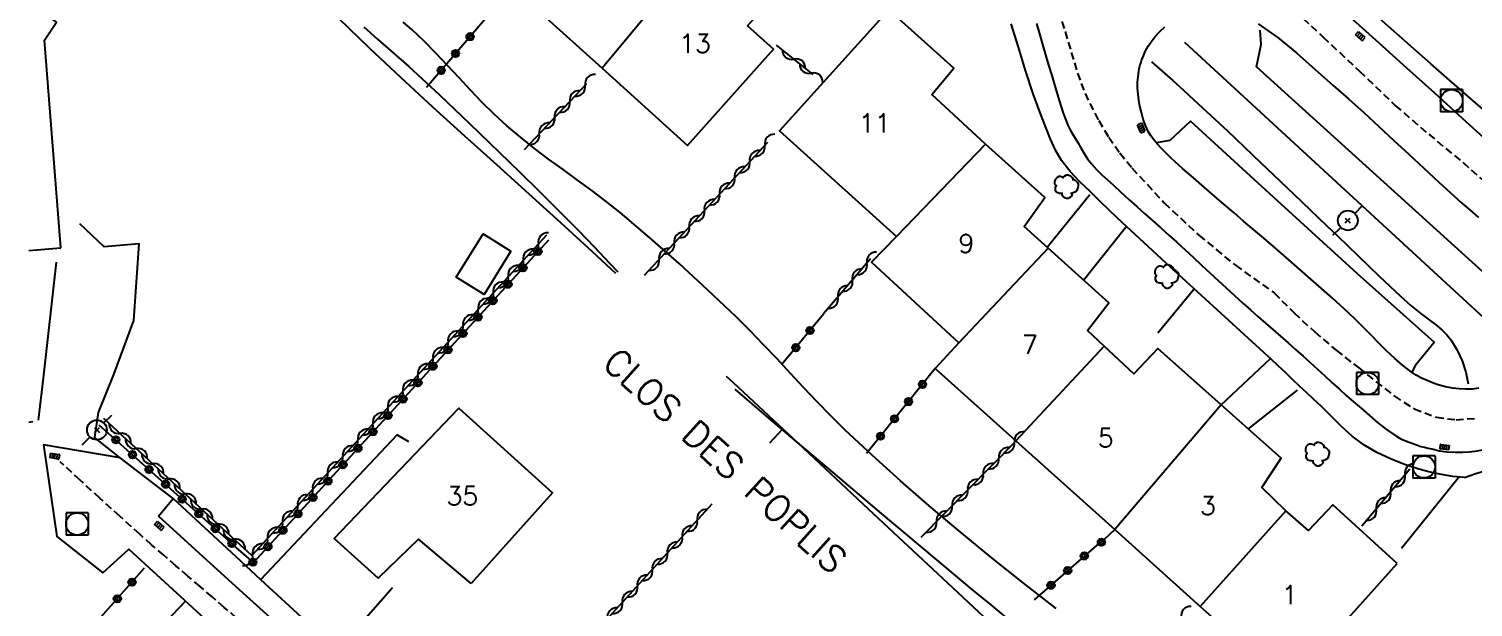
# Model space of a CAD drawing. Header units: millimetres. Extents: x 159000 to 160002, y 156999 to 158000.
# Drawn here: x 159000 to 159097.5, y 157261.9 to 157300.9 of the extents above; entities that cross this region are included whole.
import ezdxf
from ezdxf.enums import TextEntityAlignment as Align

# ---------------------------------------------------------------- set-up
doc = ezdxf.new("R2010")
doc.units = ezdxf.units.MM
doc.linetypes.add('DASHED', pattern=[0.75, 0.5, -0.25])
doc.layers.get('0').update_dxf_attribs({"linetype": 'CONTINUOUS'})
for name, color, linetype in [('W0001', 6, 'DASHED'), ('W0006', 2, 'CONTINUOUS'), ('W0008', 7, 'CONTINUOUS'), ('W0014', 7, 'CONTINUOUS'), ('W0017', 7, 'CONTINUOUS'), ('W0101', 7, 'CONTINUOUS'), ('W0104', 1, 'CONTINUOUS'), ('W0211', 2, 'CONTINUOUS'), ('W0214', 2, 'CONTINUOUS'), ('W0300', 7, 'CONTINUOUS'), ('W0310', 3, 'CONTINUOUS'), ('W0323', 7, 'CONTINUOUS'), ('W0401', 7, 'CONTINUOUS'), ('W0420', 7, 'CONTINUOUS'), ('W0473', 7, 'CONTINUOUS'), ('W0989', 7, 'CONTINUOUS'), ('W0991', 7, 'CONTINUOUS'), ('W1102', 7, 'CONTINUOUS')]:
    doc.layers.add(name, color=color, linetype=linetype)
doc.styles.get("Standard").update_dxf_attribs({"font": 'romans.shx', "width": 0.85})

# ---------------------------------------------------------------- blocks, each defined once
blk = doc.blocks.new('T420')
for p, q in [((0.75, 0.75), (-0.75, 0.75)), ((-0.75, 0.75), (-0.75, -0.75)), ((0.75, 0.75), (0.75, -0.75)), ((0.75, -0.75), (-0.75, -0.75))]:
    blk.add_line(p, q)
blk.add_ellipse((0, 0), major_axis=(-0.53, 0.53), ratio=1, start_param=3.926991, end_param=10.210176)
blk = doc.blocks.new('T401')
for p, q in [((-0.3, 0.3), (0, 0.3)), ((-0.3, -0.25), (-0.3, 0.3)), ((-0.3, 0.15), (0, 0.15)), ((-0.3, 0), (0, 0)), ((0, 0.3), (0, -0.25)), ((-0.3, -0.15), (0, -0.15)), ((-0.3, -0.25), (-0.3, -0.3)), ((-0.3, -0.3), (0, -0.3)), ((0, -0.3), (0, -0.25))]:
    blk.add_line(p, q)
blk = doc.blocks.new('T300')
for p, q in [((-0.8, 0.514), (-0.857, 0.343)), ((-0.857, 0.343), (-0.857, 0.171)), ((-0.857, 0.171), (-0.743, 0.057)), ((-0.686, 0.629), (-0.8, 0.514)), ((-0.8, -0.057), (-0.743, 0.057)), ((-0.743, 0.057), (-0.686, 0.114)), ((-0.571, 0.686), (-0.686, 0.629)), ((-0.457, 0.686), (-0.571, 0.686)), ((-0.286, 0.629), (-0.457, 0.686)), ((-0.286, 0.629), (-0.171, 0.743)), ((-0.229, 0.571), (-0.286, 0.629)), ((-0.171, 0.743), (-0.057, 0.8)), ((-0.057, 0.8), (0.057, 0.8)), ((0.057, 0.8), (0.229, 0.743)), ((0.229, 0.743), (0.343, 0.629)), ((0.343, 0.629), (0.4, 0.514)), ((0.457, 0.457), (0.343, 0.457)), ((0.4, 0.514), (0.4, 0.457)), ((0.571, 0.4), (0.457, 0.457)), ((0.571, 0.4), (0.686, 0.286)), ((0.686, 0.286), (0.743, 0.171)), ((0.743, 0.057), (0.686, -0.171)), ((0.743, 0.171), (0.743, 0.057)), ((-0.8, -0.171), (-0.8, -0.057)), ((-0.8, -0.229), (-0.8, -0.171)), ((-0.743, -0.343), (-0.8, -0.229)), ((-0.686, -0.4), (-0.743, -0.343)), ((-0.514, -0.457), (-0.686, -0.4)), ((-0.4, -0.457), (-0.514, -0.457)), ((-0.4, -0.457), (-0.343, -0.457)), ((-0.343, -0.457), (-0.343, -0.4)), ((-0.343, -0.514), (-0.343, -0.457)), ((-0.286, -0.629), (-0.343, -0.514)), ((-0.171, -0.743), (-0.286, -0.629)), ((-0.057, -0.8), (-0.171, -0.743)), ((0.057, -0.8), (-0.057, -0.8)), ((0.171, -0.743), (0.057, -0.8)), ((0.229, -0.686), (0.171, -0.743)), ((0.286, -0.457), (0.229, -0.457)), ((0.286, -0.629), (0.229, -0.686)), ((0.457, -0.4), (0.286, -0.457)), ((0.343, -0.514), (0.286, -0.629)), ((0.343, -0.514), (0.343, -0.457)), ((0.571, -0.343), (0.457, -0.4)), ((0.629, -0.286), (0.571, -0.343)), ((0.686, -0.171), (0.629, -0.286))]:
    blk.add_line(p, q)
blk = doc.blocks.new('T473')
for p, q in [((0.500001, 0.500001), (1.000002, 1.000002)), ((-0.166667, 0.166667), (0.166667, -0.166667)), ((-0.166667, -0.166667), (0.166667, 0.166667)), ((-1.000002, -1.000002), (-0.500001, -0.500001))]:
    blk.add_line(p, q)
blk.add_ellipse((0, 0), major_axis=(0.471405, 0.471405), ratio=1, start_param=5.497787144, end_param=11.780972451)
blk = doc.blocks.new('t310o')
at = {"color": 0, "linetype": 'Continuous'}
for centre, start, end in [((-0.5, 0.375), 216.8699, 323.1304), ((0.5, -0.375), 36.8699, 143.1303)]:
    blk.add_arc(centre, 0.625, start, end, dxfattribs=at)
blk = doc.blocks.new('t323o')
at = {"color": 0, "linetype": 'Continuous'}
for radius in [0.25, 0.15]:
    blk.add_circle((0, 0), radius, dxfattribs=at)

msp = doc.modelspace()

# ---------------------------------------------------------------- linework, layer by layer
at = {"layer": 'W0001'}
for points in [[(159063.215, 157326.252), (159068.561, 157318.131), (159069.314, 157317.169), (159070.096, 157316.232), (159070.907, 157315.319), (159071.749, 157314.434), (159073.025, 157313.177), (159074.336, 157311.956), (159075.674, 157310.766), (159077.029, 157309.596), (159078.39, 157308.436), (159079.75, 157307.274), (159081.1, 157306.1), (159082.431, 157304.905), (159084.899, 157302.636), (159087.354, 157300.352), (159089.796, 157298.054), (159092.223, 157295.741), (159094.476, 157293.792), (159096.792, 157291.884), (159099.043, 157289.88)], [(159069.707, 157301.409), (159069.935, 157300.716), (159070.148, 157300.017), (159070.355, 157299.317), (159070.564, 157298.618), (159070.784, 157297.919), (159071.024, 157297.227), (159071.293, 157296.544), (159071.596, 157295.875), (159072.203, 157294.72), (159072.879, 157293.604), (159073.627, 157292.534), (159074.447, 157291.518), (159076.626, 157289.172), (159078.959, 157286.979), (159081.435, 157284.949), (159084.043, 157283.091), (159085.388, 157281.745), (159086.785, 157280.454), (159088.232, 157279.219), (159089.728, 157278.043), (159090.929, 157277.094), (159092.16, 157276.122), (159093.505, 157275.267), (159094.993, 157274.693), (159096.321, 157274.525), (159097.66, 157274.629)], [(159014, 157261.162), (159013.187, 157261.871), (159012.37, 157262.576), (159011.551, 157263.278), (159010.732, 157263.979), (159009.913, 157264.681), (159009.097, 157265.386), (159008.284, 157266.096), (159007.477, 157266.812), (159006.131, 157268.021), (159004.789, 157269.236), (159003.453, 157270.456), (159002.122, 157271.682)]]:
    msp.add_lwpolyline(points, dxfattribs=at)
at = {"layer": 'W0006'}
for points in [[(159101.812, 157283.968), (159098.993, 157285.015), (159098.138, 157284.516), (159082.859, 157298.352), (159083.177, 157299.847), (159083.102, 157300.821)], [(159093.352, 157277.724), (159093.63, 157278.268), (159094.84, 157279.773), (159089.667, 157284.385), (159082.456, 157290.961), (159078.401, 157294.686), (159077.003, 157293.367), (159076.073, 157293.218)]]:
    msp.add_lwpolyline(points, dxfattribs=at)
at = {"layer": 'W0008'}
for points in [[(159097.868, 157276.649), (159097.423, 157276.599), (159096.976, 157276.587), (159096.53, 157276.606), (159096.072, 157276.659), (159095.62, 157276.749), (159095.176, 157276.869), (159094.74, 157277.016), (159094.362, 157277.169), (159093.994, 157277.345), (159093.639, 157277.546), (159093.298, 157277.77), (159092.717, 157278.211), (159092.163, 157278.684), (159091.631, 157279.181), (159091.115, 157279.695), (159090.61, 157280.213), (159090.104, 157280.732), (159089.591, 157281.243), (159089.064, 157281.74), (159087.974, 157282.725), (159086.877, 157283.702), (159085.775, 157284.673), (159084.669, 157285.64), (159084.008, 157286.213), (159083.343, 157286.782), (159082.677, 157287.349), (159082.01, 157287.915), (159081.343, 157288.481), (159080.677, 157289.049), (159080.015, 157289.621), (159079.356, 157290.197), (159078.606, 157290.846), (159077.851, 157291.492), (159077.112, 157292.158), (159076.411, 157292.865), (159076.174, 157293.125), (159075.944, 157293.393), (159075.731, 157293.677), (159075.547, 157293.981), (159075.355, 157294.393), (159075.204, 157294.82), (159075.083, 157295.256), (159074.983, 157295.696), (159074.91, 157296.092), (159074.857, 157296.492), (159074.83, 157296.895), (159074.831, 157297.299), (159074.842, 157297.485), (159074.858, 157297.67), (159074.881, 157297.855), (159074.91, 157298.039), (159074.945, 157298.222), (159074.988, 157298.403), (159075.037, 157298.583), (159075.093, 157298.761), (159075.22, 157299.094), (159075.372, 157299.416), (159075.547, 157299.726), (159075.745, 157300.022), (159076.023, 157300.385), (159076.325, 157300.731), (159076.657, 157301.049)], [(159082.968, 157301.241), (159084.315, 157300.3), (159085.583, 157299.256), (159086.808, 157298.166), (159088.03, 157297.084), (159089.068, 157296.173), (159090.095, 157295.251), (159091.115, 157294.319), (159092.128, 157293.381), (159093.139, 157292.441), (159094.149, 157291.5), (159095.162, 157290.561), (159096.179, 157289.628), (159096.724, 157289.14), (159097.276, 157288.66), (159097.832, 157288.184)], [(159008.753, 157268.027), (159009.728, 157269.226), (159006.167, 157271.965), (159000.996, 157272.844), (159001.876, 157266.655), (159004.996, 157264.188), (159006.747, 157265.786), (159014, 157259.153)]]:
    msp.add_lwpolyline(points, dxfattribs=at)
at = {"layer": 'W0014'}
for points in [[(159103.275, 157291.072), (159100.374, 157293.552), (159097.485, 157296.046), (159094.61, 157298.555), (159091.747, 157301.079), (159088.927, 157303.597), (159086.123, 157306.132), (159083.328, 157308.677), (159080.534, 157311.223), (159080.002, 157311.709), (159079.47, 157312.195), (159078.94, 157312.683), (159078.41, 157313.171)], [(159091.11, 157299.962), (159088.081, 157302.679)], [(159096.895, 157270.628), (159096.115, 157270.703), (159095.341, 157270.824), (159094.574, 157270.988), (159093.819, 157271.197), (159092.852, 157271.517), (159091.9, 157271.886), (159090.974, 157272.321), (159090.089, 157272.836), (159089.306, 157273.418), (159088.588, 157274.08), (159087.902, 157274.77), (159087.208, 157275.44), (159086.723, 157275.89), (159086.241, 157276.342), (159085.76, 157276.796), (159085.28, 157277.251), (159084.801, 157277.706), (159084.32, 157278.16), (159083.839, 157278.613), (159083.355, 157279.064), (159082.571, 157279.787), (159081.784, 157280.508), (159080.995, 157281.226), (159080.205, 157281.942), (159079.415, 157282.659), (159078.626, 157283.377), (159077.839, 157284.096), (159077.054, 157284.819), (159075.857, 157285.92), (159074.658, 157287.02), (159073.469, 157288.131), (159072.303, 157289.266), (159071.625, 157289.923), (159070.939, 157290.58), (159070.282, 157291.273), (159069.701, 157292.029), (159069.289, 157292.725), (159068.947, 157293.458), (159068.648, 157294.206), (159068.359, 157294.953), (159067.788, 157296.509), (159067.274, 157298.085), (159066.788, 157299.669), (159066.306, 157301.253)], [(159068.002, 157301.266), (159068.21, 157300.562), (159068.414, 157299.858), (159068.618, 157299.154), (159068.827, 157298.451), (159069.043, 157297.751), (159069.295, 157296.911), (159069.536, 157296.064), (159069.802, 157295.223), (159070.124, 157294.403), (159070.272, 157294.102), (159070.439, 157293.812), (159070.615, 157293.527), (159070.79, 157293.243), (159071.007, 157292.873), (159071.224, 157292.5), (159071.453, 157292.133), (159071.71, 157291.786), (159072.05, 157291.406), (159072.419, 157291.052), (159072.798, 157290.712), (159073.174, 157290.371), (159073.706, 157289.88), (159074.241, 157289.393), (159074.78, 157288.91), (159075.321, 157288.429), (159075.862, 157287.948), (159076.403, 157287.468), (159076.942, 157286.985), (159077.479, 157286.5), (159078.038, 157285.99), (159078.594, 157285.477), (159079.15, 157284.963), (159079.704, 157284.449), (159080.26, 157283.935), (159080.816, 157283.422), (159081.374, 157282.911), (159081.935, 157282.403), (159082.439, 157281.952), (159082.946, 157281.503), (159083.454, 157281.056), (159083.963, 157280.61), (159084.473, 157280.165), (159084.982, 157279.719), (159085.49, 157279.272), (159085.996, 157278.823), (159086.485, 157278.383), (159086.971, 157277.939), (159087.456, 157277.494), (159087.94, 157277.048), (159088.426, 157276.604), (159088.915, 157276.163), (159089.408, 157275.727), (159089.908, 157275.299), (159090.474, 157274.813), (159091.042, 157274.326), (159091.631, 157273.861), (159092.256, 157273.444), (159092.607, 157273.252), (159092.971, 157273.086), (159093.342, 157272.94), (159093.718, 157272.807), (159093.955, 157272.733), (159094.196, 157272.668), (159094.439, 157272.614), (159094.684, 157272.571)], [(159098.656, 157293.154), (159096.768, 157294.854), (159094.881, 157296.555), (159092.995, 157298.258), (159091.11, 157299.962)], [(159094.684, 157272.571), (159095.199, 157272.438), (159095.726, 157272.373), (159096.253, 157272.352), (159096.776, 157272.35), (159097.185, 157272.367), (159097.591, 157272.411), (159097.993, 157272.477), (159098.393, 157272.559), (159098.788, 157272.647), (159099.183, 157272.736), (159099.579, 157272.819), (159099.978, 157272.89), (159100.536, 157272.985), (159101.094, 157273.085), (159101.656, 157273.17), (159102.221, 157273.223), (159102.821, 157273.246), (159103.421, 157273.244), (159104.022, 157273.211), (159104.619, 157273.139), (159105.376, 157273.006), (159106.128, 157272.836), (159106.601, 157272.665)], [(159096.895, 157270.628), (159097.647, 157270.9), (159098.412, 157271.137), (159099.186, 157271.339), (159099.968, 157271.506), (159100.738, 157271.639), (159101.513, 157271.741), (159102.294, 157271.801), (159103.078, 157271.807), (159103.619, 157271.773), (159104.156, 157271.704), (159104.688, 157271.601), (159105.323, 157271.506), (159106.091, 157271.321)], [(159014, 157265.275), (159009.728, 157269.226)], [(159014, 157263.257), (159008.753, 157268.027)], [(159049.859, 157232.485), (159047.498, 157234.573), (159045.143, 157236.668), (159042.794, 157238.77), (159040.452, 157240.879), (159037.669, 157243.402), (159034.895, 157245.934), (159032.127, 157248.472), (159029.364, 157251.016), (159028.271, 157252.026), (159027.179, 157253.038), (159026.089, 157254.051), (159024.999, 157255.066), (159023.91, 157256.08), (159022.821, 157257.095), (159021.732, 157258.109), (159020.641, 157259.122), (159018.981, 157260.661), (159017.321, 157262.199), (159015.661, 157263.738), (159014, 157265.275)], [(159040.358, 157239.276), (159038.166, 157241.27), (159035.975, 157243.264), (159033.783, 157245.258), (159031.592, 157247.252), (159030.309, 157248.42), (159029.026, 157249.588), (159027.742, 157250.755), (159026.459, 157251.923), (159025.176, 157253.091), (159023.893, 157254.259), (159022.609, 157255.426), (159021.326, 157256.594), (159019.495, 157258.26), (159017.663, 157259.926), (159015.832, 157261.591), (159014, 157263.257)]]:
    msp.add_lwpolyline(points, dxfattribs=at)
at = {"layer": 'W0017'}
for points in [[(159068.724, 157286.166), (159071.595, 157289.72)], [(159004.443, 157273.349), (159004.69, 157275.011), (159005.732, 157277.571), (159007.083, 157281.221), (159007.433, 157286.409), (159005.085, 157286.199), (159003.44, 157287.738)], [(159071.179, 157283.953), (159074.077, 157287.595)], [(159000.649, 157274.491), (159000.977, 157277.342), (159001.866, 157285.166)], [(159078.623, 157283.315), (159076.184, 157280.36)], [(159080.466, 157275.536), (159083.793, 157278.658)], [(159085.599, 157276.515), (159082.291, 157273.91)], [(159006.167, 157271.965), (159004.414, 157273.347)], [(159015.652, 157263.741), (159024.858, 157273.514), (159025.614, 157273.053)], [(159096.551, 157270.692), (159092.632, 157265.851)], [(159020.812, 157258.964), (159024.548, 157263.203)], [(159005.725, 157257.203), (159010.581, 157262.279)]]:
    msp.add_lwpolyline(points, dxfattribs=at)
at = {"layer": 'W0101'}
for points in [[(159032.702, 157303.661), (159038.697, 157298.245)], [(159002.167, 157286.118), (159001.059, 157300.132), (159001.869, 157301.347), (159000, 157302.724)], [(159038.697, 157298.245), (159044.457, 157293.041), (159050.259, 157299.53), (159048.494, 157301.111), (159050.117, 157302.94)], [(159064.559, 157293.128), (159060.934, 157296.483), (159062.434, 157298.241), (159058.043, 157302.18), (159050.668, 157294.02), (159058.557, 157286.904)], [(159068.785, 157286.111), (159067.179, 157287.572), (159068.573, 157289.524), (159064.559, 157293.128)], [(159058.557, 157286.904), (159056.879, 157285.171), (159062.757, 157279.719)], [(159000, 157285.947), (159002.167, 157286.118)], [(159072.575, 157279.494), (159071.447, 157280.549), (159072.882, 157282.419), (159068.785, 157286.111)], [(159062.757, 157279.719), (159061.175, 157277.989), (159066.613, 157273.108)], [(159080.466, 157275.536), (159076.202, 157279.334), (159074.582, 157277.618), (159072.575, 157279.494)], [(159084.841, 157268.392), (159083.22, 157269.961), (159084.509, 157271.934), (159080.466, 157275.536)], [(159066.613, 157273.108), (159073.286, 157267.119)], [(159092.348, 157264.83), (159087.999, 157268.785), (159086.374, 157267.053), (159084.841, 157268.392)], [(159073.286, 157267.119), (159079.059, 157261.937)], [(159079.059, 157261.937), (159085.004, 157256.64), (159092.348, 157264.83)]]:
    msp.add_lwpolyline(points, dxfattribs=at)
msp.add_lwpolyline([(159029.841, 157263.476), (159026.305, 157266.474), (159023.566, 157263.849), (159020.608, 157266.505), (159029.027, 157275.31), (159035.333, 157269.591)], close=True, dxfattribs=at)
at = {"layer": 'W0104'}
msp.add_lwpolyline([(159032.533, 157285.911), (159030.719, 157282.989), (159028.837, 157284.157), (159030.651, 157287.079)], close=True, dxfattribs=at)
at = {"layer": 'W0211'}
for points in [[(159022.597, 157301.035), (159023.533, 157300.202), (159025.649, 157298.358), (159027.709, 157296.452), (159029.737, 157294.513), (159031.758, 157292.57), (159033.105, 157291.266), (159034.44, 157289.949), (159035.766, 157288.624), (159037.085, 157287.292), (159038.158, 157286.189), (159039.218, 157285.074), (159039.756, 157284.5)], [(159075.758, 157298.678), (159076.483, 157298.048), (159077.204, 157297.412), (159077.919, 157296.771), (159078.629, 157296.124), (159080.893, 157294.017), (159083.135, 157291.886), (159085.368, 157289.746), (159087.606, 157287.612), (159088.314, 157286.937), (159089.019, 157286.259), (159089.724, 157285.58), (159090.428, 157284.901), (159091.135, 157284.224), (159091.845, 157283.552), (159092.561, 157282.884), (159093.283, 157282.224), (159093.621, 157281.936), (159093.974, 157281.666), (159094.332, 157281.405), (159094.69, 157281.143), (159095.046, 157280.868), (159095.386, 157280.572), (159095.704, 157280.249), (159095.987, 157279.895), (159096.408, 157279.219), (159096.744, 157278.496), (159096.99, 157277.739), (159097.143, 157276.957)], [(159047.645, 157276.592), (159047.666, 157276.573), (159049.751, 157274.773), (159051.858, 157273), (159053.96, 157271.222), (159055.743, 157269.708), (159057.533, 157268.202), (159059.326, 157266.7), (159061.12, 157265.199), (159062.384, 157264.141), (159063.649, 157263.085), (159064.916, 157262.031), (159066.183, 157260.977)]]:
    msp.add_lwpolyline(points, dxfattribs=at)
at = {"layer": 'W0214'}
msp.add_lwpolyline([(159069.342, 157261.789), (159067.106, 157263.517), (159064.896, 157265.279), (159062.712, 157267.073), (159060.759, 157268.723), (159058.828, 157270.398), (159056.927, 157272.108), (159055.062, 157273.857), (159054.12, 157274.784), (159053.199, 157275.731), (159052.293, 157276.691), (159051.395, 157277.66), (159050.497, 157278.628), (159049.592, 157279.59), (159048.673, 157280.539), (159047.734, 157281.468), (159045.824, 157283.282), (159043.882, 157285.063), (159041.907, 157286.806), (159039.897, 157288.51), (159038.959, 157289.264), (159038, 157289.993), (159037.029, 157290.704), (159036.053, 157291.407), (159035.078, 157292.115), (159034.115, 157292.838), (159033.169, 157293.586), (159032.25, 157294.366), (159031.41, 157295.14), (159030.598, 157295.943), (159029.809, 157296.767), (159029.032, 157297.603), (159028.258, 157298.44), (159027.475, 157299.27), (159026.674, 157300.082), (159025.847, 157300.869), (159025.267, 157301.364)], dxfattribs=at)
at = {"layer": 'W0300'}
for points in [[(159039.606, 157284.395), (159038.035, 157285.851), (159035.893, 157287.818), (159033.739, 157289.773), (159031.58, 157291.721), (159029.42, 157293.669), (159027.267, 157295.624), (159025.127, 157297.595), (159023.006, 157299.586), (159020.911, 157301.605), (159019.172, 157303.312), (159017.441, 157305.027), (159015.717, 157306.749), (159014, 157308.479)], [(159099.067, 157280.591), (159078.012, 157299.974)], [(159079.686, 157246.929), (159074.031, 157252.247), (159068.372, 157257.559), (159062.707, 157262.866), (159057.037, 157268.168), (159052.294, 157272.596), (159047.547, 157277.021), (159047.086, 157277.449)]]:
    msp.add_lwpolyline(points, dxfattribs=at)
at = {"layer": 'W0310'}
for points in [[(159052.922, 157297.82), (159050.469, 157299.799)], [(159037.635, 157297.191), (159033.417, 157292.74)], [(159049.843, 157293.24), (159041.517, 157284.251)], [(159034.927, 157286.991), (159015.044, 157265.363), (159014, 157266.331)], [(159056.807, 157285.376), (159053.628, 157281.672)], [(159014, 157266.331), (159005.06, 157274.624)], [(159050.013, 157272.965), (159050.889, 157273.919)], [(159066.54, 157273.026), (159060.21, 157266.581)], [(159093.213, 157271.186), (159089.972, 157267.353)], [(159037.058, 157244.867), (159030.104, 157251.298), (159046.125, 157268.847)]]:
    msp.add_lwpolyline(points, dxfattribs=at)
at = {"layer": 'W0323'}
for points in [[(159026.843, 157296.968), (159031.749, 157302.674), (159031.776, 157302.705), (159032.702, 157303.661)], [(159035.063, 157286.65), (159015.15, 157264.888), (159014, 157265.915)], [(159053.626, 157281.643), (159050.803, 157278.237)], [(159061.175, 157277.989), (159056.538, 157272.255)], [(159000.267, 157274.389), (159000, 157274.333)], [(159014, 157265.915), (159004.753, 157274.17)], [(159073.286, 157267.119), (159072.184, 157266.08), (159072.069, 157266.071), (159067.856, 157262.371)], [(159000, 157255.713), (159007.809, 157264.529)]]:
    msp.add_lwpolyline(points, dxfattribs=at)
at = {"layer": 'W1102'}
for points in [[(159045.795, 157306.804), (159038.697, 157298.245)], [(159064.556, 157293.125), (159058.557, 157286.904)], [(159068.785, 157286.111), (159062.757, 157279.719)], [(159072.575, 157279.494), (159066.613, 157273.108)], [(159080.466, 157275.536), (159073.286, 157267.119)], [(159084.841, 157268.392), (159079.059, 157261.937)]]:
    msp.add_lwpolyline(points, dxfattribs=at)

# ---------------------------------------------------------------- block references
at = {"layer": 'W0300'}
for p in [(159070.079, 157290.252), (159076.845, 157284.196), (159087.012, 157272.206)]:
    msp.add_blockref('T300', p, dxfattribs=at)
at = {"layer": 'W0310'}
for p, rotation in [((159051.636, 157298.857), 141.1045481757689), ((159052.804, 157297.915), 141.1045481757689), ((159037.544, 157297.095), 226.5395897320156), ((159036.512, 157296.006), 226.5395897320156), ((159035.481, 157294.918), 226.5395897320156), ((159034.449, 157293.829), 226.5395897320156), ((159049.671, 157293.055), 227.192812766129), ((159048.652, 157291.954), 227.192812766129), ((159047.633, 157290.854), 227.192812766129), ((159046.614, 157289.753), 227.192812766129), ((159045.594, 157288.653), 227.192812766129), ((159044.575, 157287.552), 227.192812766129), ((159034.384, 157286.4), 227.4071283500398), ((159043.556, 157286.452), 227.192812766129), ((159033.369, 157285.296), 227.4071283500398), ((159042.536, 157285.351), 227.192812766129), ((159056.559, 157285.087), 229.3617830542513), ((159032.353, 157284.192), 227.4071283500398), ((159055.582, 157283.949), 229.3617830542513), ((159031.338, 157283.087), 227.4071283500398), ((159054.605, 157282.81), 229.3617830542513), ((159030.323, 157281.983), 227.4071283500398), ((159029.308, 157280.879), 227.4071283500398), ((159028.293, 157279.774), 227.4071283500398), ((159027.278, 157278.67), 227.4071283500398), ((159026.262, 157277.566), 227.4071283500398), ((159025.247, 157276.462), 227.4071283500398), ((159024.232, 157275.357), 227.4071283500398), ((159023.217, 157274.253), 227.4071283500398), ((159006.16, 157273.604), 137.1514874763783), ((159022.202, 157273.149), 227.4071283500398), ((159066.516, 157273.002), 225.515760209107), ((159007.259, 157272.584), 137.1514874763783), ((159021.187, 157272.045), 227.4071283500398), ((159065.465, 157271.932), 225.515760209107), ((159008.359, 157271.564), 137.1514874763783), ((159020.171, 157270.94), 227.4071283500398), ((159009.459, 157270.544), 137.1514874763783), ((159064.414, 157270.862), 225.515760209107), ((159092.878, 157270.789), 229.7837501759831), ((159010.559, 157269.524), 137.1514874763783), ((159019.156, 157269.836), 227.4071283500398), ((159063.363, 157269.791), 225.515760209107), ((159091.909, 157269.644), 229.7837501759831), ((159011.658, 157268.503), 137.1514874763783), ((159018.141, 157268.732), 227.4071283500398), ((159062.312, 157268.721), 225.515760209107), ((159090.941, 157268.498), 229.7837501759831), ((159012.758, 157267.483), 137.1514874763783), ((159017.126, 157267.628), 227.4071283500398), ((159045.114, 157267.74), 47.6068449029931), ((159061.261, 157267.651), 225.515760209107), ((159013.858, 157266.463), 137.1514874763783), ((159016.111, 157266.523), 227.4071283500398), ((159044.102, 157266.632), 47.6068449029931), ((159015.095, 157265.419), 227.4071283500398), ((159043.091, 157265.524), 47.6068449029931), ((159042.08, 157264.416), 47.6068449029931), ((159041.068, 157263.308), 47.6068449029931), ((159040.057, 157262.201), 47.6068449029931), ((159077.787, 157261.175), 229.6385937309769), ((159039.046, 157261.093), 47.6068449029931)]:
    msp.add_blockref('t310o', p, dxfattribs=dict(at, rotation=rotation))
at = {"layer": 'W0323'}
for p, rotation in [((159029.777, 157300.38), 49.31116538688506), ((159028.799, 157299.243), 49.31116538688506), ((159027.821, 157298.105), 49.31116538688506), ((159034.361, 157285.883), 227.5403831103659), ((159033.349, 157284.777), 227.5403831103659), ((159032.336, 157283.67), 227.5403831103659), ((159031.324, 157282.563), 227.5403831103659), ((159030.311, 157281.457), 227.5403831103659), ((159029.298, 157280.35), 227.5403831103659), ((159052.717, 157280.547), 230.3469917646992), ((159028.286, 157279.243), 227.5403831103659), ((159051.76, 157279.392), 230.3469917646992), ((159027.273, 157278.137), 227.5403831103659), ((159026.261, 157277.03), 227.5403831103659), ((159060.311, 157276.92), 231.0380502563986), ((159025.248, 157275.924), 227.5403831103659), ((159059.368, 157275.754), 231.0380502563986), ((159024.235, 157274.817), 227.5403831103659), ((159058.424, 157274.588), 231.0380502563986), ((159023.223, 157273.71), 227.5403831103659), ((159057.481, 157273.421), 231.0380502563986), ((159005.872, 157273.171), 138.2428763005922), ((159022.21, 157272.604), 227.5403831103659), ((159006.991, 157272.172), 138.2428763005922), ((159021.198, 157271.497), 227.5403831103659), ((159008.11, 157271.173), 138.2428763005922), ((159009.229, 157270.174), 138.2428763005922), ((159020.185, 157270.39), 227.5403831103659), ((159010.348, 157269.175), 138.2428763005922), ((159019.172, 157269.284), 227.5403831103659), ((159011.467, 157268.176), 138.2428763005922), ((159018.16, 157268.177), 227.5403831103659), ((159012.586, 157267.177), 138.2428763005922), ((159017.147, 157267.071), 227.5403831103659), ((159013.705, 157266.178), 138.2428763005922), ((159016.135, 157265.964), 227.5403831103659), ((159072.386, 157266.27), 223.3145292688257), ((159015.119, 157264.916), 138.2428763010182), ((159071.237, 157265.34), 221.2907039221942), ((159070.11, 157264.351), 221.2907039221942), ((159006.962, 157263.573), 48.4649504314832), ((159068.983, 157263.361), 221.2907039221942), ((159005.968, 157262.45), 48.4649504314832)]:
    msp.add_blockref('t323o', p, dxfattribs=dict(at, rotation=rotation))
at = {"layer": 'W0401'}
for p, rotation in [((159089.957, 157300.529), 48.08711721086171), ((159075.208, 157294.278), 22.64370632608039), ((159095.517, 157272.532), 263.4771258570246), ((159001.784, 157272.217), 80.35271228394849), ((159008.9, 157267.489), 47.72872352473279)]:
    msp.add_blockref('T401', p, dxfattribs=dict(at, rotation=rotation))
at = {"layer": 'W0420'}
for p in [(159096.019, 157296.062), (159090.348, 157276.973), (159094.157, 157271.348), (159003.259, 157267.501)]:
    msp.add_blockref('T420', p, dxfattribs=at)
at = {"layer": 'W0473'}
for p in [(159089.016, 157287.975), (159004.59, 157273.842)]:
    msp.add_blockref('T473', p, dxfattribs=at)

# ---------------------------------------------------------------- texts
at = {"layer": 'W0989'}
msp.add_text('CLOS DES POPLIS', height=1.75, rotation=317.6748, dxfattribs=at).set_placement((159038.612, 157278.216))
at = {"layer": 'W0991'}
for s, p in [('13', (159044.955, 157299.922)), ('11', (159057.085, 157294.542)), ('9', (159063.267, 157286.424)), ('7', (159067.554, 157279.609)), ('5', (159072.681, 157273.306)), ('35', (159029.262, 157269.393)), ('3', (159079.575, 157268.736)), ('1', (159085.101, 157262.712))]:
    msp.add_text(s, height=1.25, dxfattribs=at).set_placement(p, align=Align.MIDDLE_CENTER)

doc.saveas('drawing.dxf')
